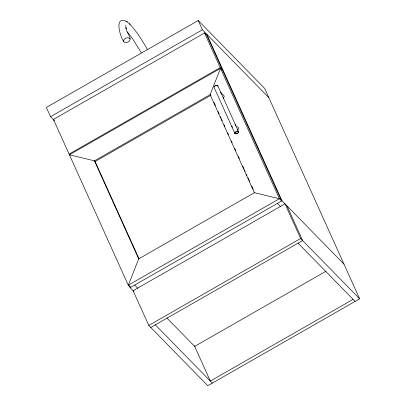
<?xml version="1.0" encoding="UTF-8"?>
<svg xmlns="http://www.w3.org/2000/svg" width="406" height="406" viewBox="0 0 406 406"><rect width="100%" height="100%" fill="white"/><g stroke="black" fill="none" stroke-linecap="round" stroke-linejoin="round"><path stroke-width="0.61" d="M69.411 154.793L94.441 160.842L210.12 94.664L220.529 68.34L279.409 198.742L128.291 285.195L69.411 154.793L220.529 68.34L222.742 70.603L281.622 201L279.409 198.742L254.379 192.693L138.7 258.871L128.291 285.195L130.504 287.458L129.981 286.301M232.024 125.987L231.77 126.535L232.425 127.251M359.64 298.811L300.648 238.52L284.987 203.837L133.112 290.726L148.774 325.409L207.765 385.7L359.64 298.811L264.646 88.417L198.235 20.544L46.36 107.433L50.532 116.679L54.074 120.303M50.532 116.679L202.411 29.795L268.818 97.663M69.984 155.006L69.101 154.102L53.44 119.42L204.558 32.967L206.771 35.231L222.432 69.908L220.214 67.645L204.558 32.967M205.827 34.896L206.837 34.317L282.003 200.787L343.983 264.133M69.101 154.102L220.214 67.645M210.78 95.339L95.1 161.522L139.106 258.972M129.083 285.362L130.123 287.671L282.003 200.787M148.774 325.409L300.648 238.52M150.763 327.444L302.643 240.555L286.981 205.878M194.672 346.379L325.901 271.299M353.093 299.384L210.328 381.056L194.408 345.8M127.215 21.909C113.462 14.408 120.232 36.992 123.576 41.351C124.444 43.122 126.941 42.686 128.367 41.884C133.67 38.606 125.55 32.272 125.997 27.811L126.139 28.618L125.708 25.421M129.524 23.883C136.776 31.292 142.064 40.372 147.348 49.233M126.53 21.33L130.133 24.396M211.003 95.567L210.12 94.664L254.379 192.693M277.445 203.391L280.546 206.558M298.085 243.164L355.088 301.419M95.324 161.745L94.441 160.842L138.7 258.871M53.44 119.42L54.328 120.323M134.68 285.068L137.781 288.235M166.881 317.974L194.895 346.607M130.123 287.671L133.909 291.544M155.32 324.836L212.323 383.091M127.367 31.907L132.63 38.803L141.283 52.653M235.094 124.231L235.825 125.85M130.143 38.935C128.524 36.256 123.226 38.321 123.576 41.351M198.235 20.544L202.411 29.795M217.748 85.61L238.459 131.483M234.917 133.513L214.206 87.635A2.055 1.051 -24.3 0 1 215.677 85.61A2.055 1.051 -24.3 0 1 217.875 86.153M213.906 102.261L215.469 105.722M218.073 111.488L219.113 113.792M220.417 116.674L221.199 118.405M221.717 119.562L222.239 120.714M224.061 124.749L224.843 126.479M227.705 132.823L228.487 134.553M231.349 140.897L232.13 142.628M234.734 148.393L235.779 150.697M238.383 156.467L239.423 158.771M242.808 166.267L243.849 168.576M244.371 169.728L245.153 171.459M246.452 174.341L246.975 175.493M248.015 177.803L249.578 181.264M251.659 185.877L253.222 189.333M221.407 93.923L220.676 92.304L223.376 95.065A2.066 1.746 -44.4 0 1 224.107 96.684A2.066 1.746 -44.4 0 1 222.94 98.369M236.876 126.768A2.066 1.746 -44.4 0 1 238.525 128.118A2.066 1.746 -44.4 0 1 237.358 130.296M235.561 133.757A2.055 1.051 -24.3 0 1 235.632 131.894A2.055 1.051 -24.3 0 1 238.566 131.635A2.055 1.051 -24.3 0 1 236.49 133.675M214.19 86.869A1.822 0.934 -24.3 0 1 216.073 85.397A1.822 0.934 -24.3 0 1 217.575 86.021M235.769 133.797A1.822 0.934 -24.3 0 0 238.474 132.255A1.822 0.934 -24.3 0 0 236.099 131.975A1.822 0.934 -24.3 0 0 235.769 133.797"/></g></svg>
